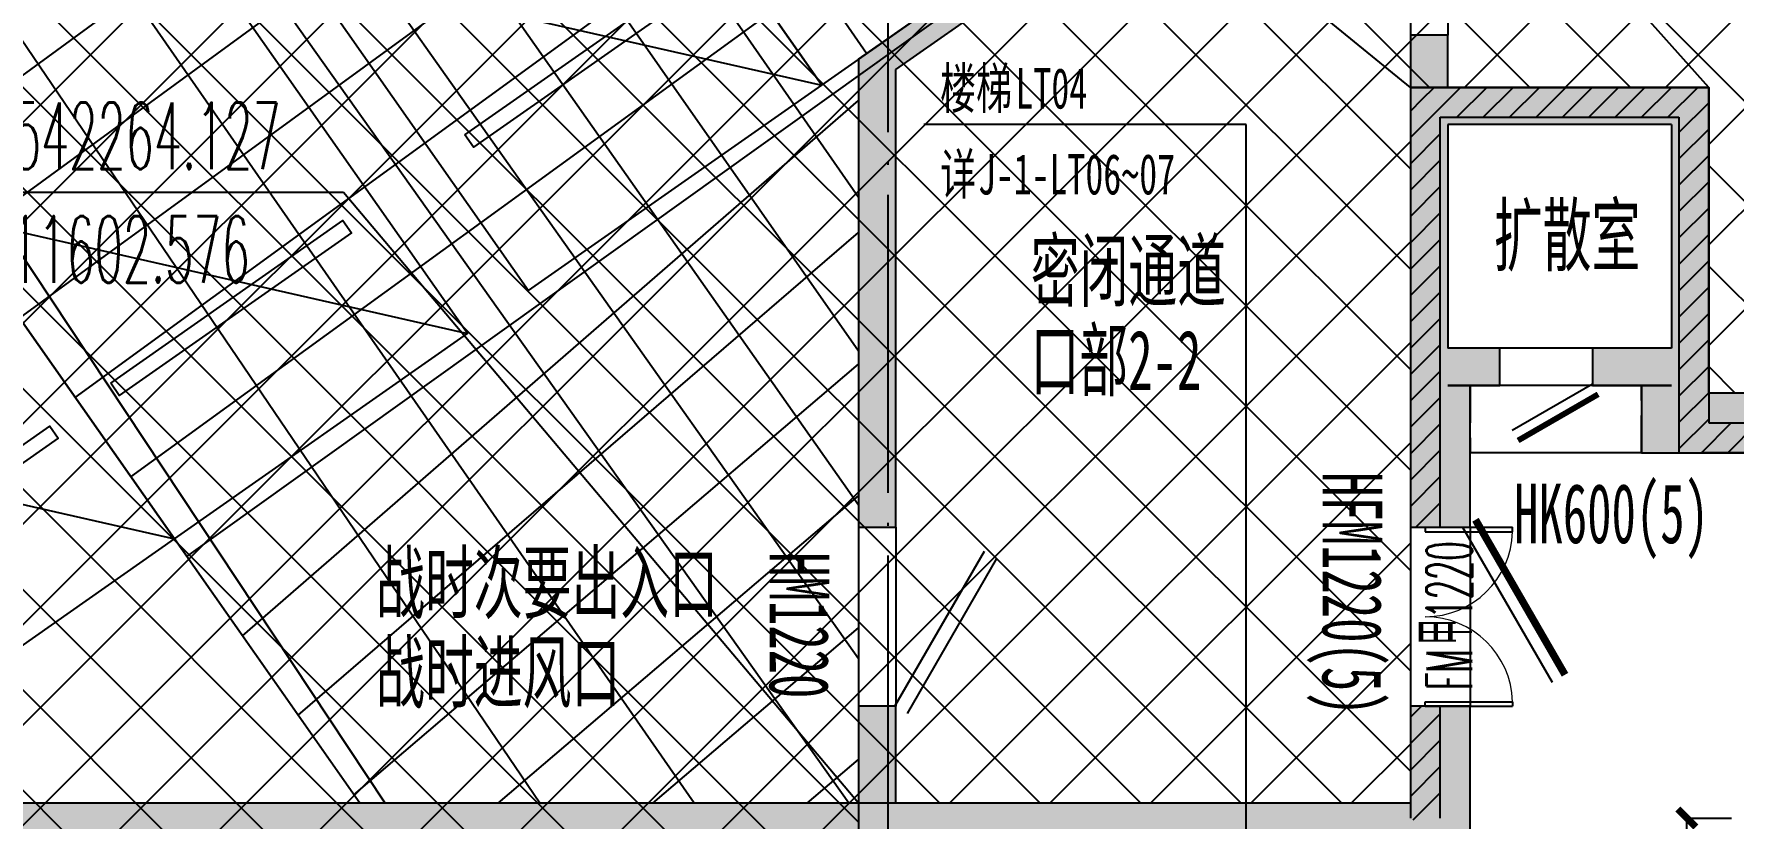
# Model space of a CAD drawing. Header units: millimetres. Extents: x 12325263 to 13848842, y -1463133 to 573208.
# Drawn here: x 12559070 to 12570460, y -1060187 to -1054929 of the extents above; entities that cross this region are included whole.
import ezdxf
from ezdxf.xclip import XClip

# ---------------------------------------------------------------- set-up
doc = ezdxf.new("R2010")
doc.units = ezdxf.units.MM
doc.header["$LTSCALE"] = 1000
doc.header["$XCLIPFRAME"] = 0
doc.linetypes.add('DASH', pattern=[0.35, 0.25, -0.1])
doc.linetypes.add('DOTE', pattern=[2.4200000000000004, 2, -0.2, 0.02, -0.2])
for name, color, linetype in [('-2F平面$0$WALL-SHATCH', 8, 'Continuous'), ('-3F平面$0$PARTS-CAR商业', 160, 'Continuous'), ('A-ANNO-DIMS', 83, 'Continuous'), ('A-ANNO-IDEN', 2, 'Continuous'), ('A-ANNO-TEXT', 7, 'Continuous'), ('A-AXIS', 16, 'DOTE'), ('A-WALL-PATT', 8, 'Continuous'), ('A_WALL(防火墙)', 151, 'Continuous'), ('DIM_COOR', 7, 'Continuous'), ('DOOR_FIRE', 1, 'Continuous'), ('DOOR_FIRE_TEXT', 7, 'Continuous'), ('JZ-降板', 1, 'Continuous'), ('PUB_HATCH', 8, 'Continuous'), ('PUB_TEXT', 7, 'Continuous'), ('WALL', 5, 'Continuous'), ('人防墙', 6, 'Continuous'), ('人防门', 60, 'Continuous'), ('人防门编号', 73, 'Continuous')]:
    doc.layers.add(name, color=color, linetype=linetype)
doc.layers.add('人防口部编号', color=2, linetype='Continuous', lineweight=15)
doc.layers.add('人防文字', color=3, linetype='Continuous', lineweight=15)
doc.styles.add('_TCH_DIM', font='SIMPLEX.shx', dxfattribs={"width": 0.7, "bigfont": 'GBCBIG.shx'})
doc.styles.add('_TCH_DIM_T3', font='SIMPLEX.shx', dxfattribs={"width": 0.7058823529411765, "bigfont": 'GBCBIG.shx'})
doc.styles.add('_TCH_WINDOW', font='SIMPLEX', dxfattribs={"width": 0.7, "height": 3.5, "bigfont": 'GBCBIG'})
doc.styles.add('宋体', font='', dxfattribs={"width": 0.65})
doc.styles.add('标注宋体', font='', dxfattribs={"width": 0.6})
doc.styles.get('宋体').set_extended_font_data('SimSun')
doc.styles.get('标注宋体').set_extended_font_data('NSimSun')
doc.dimstyles.new('_TCH_ARCH&&120', dxfattribs={"dimtxt": 306, "dimasz": 120, "dimexe": 300, "dimexo": 360, "dimgap": 147, "dimtad": 1, "dimdec": 0, "dimzin": 0, "dimdsep": 46, "dimtxsty": '_TCH_DIM_T3', "dimblk": 'ARCHTICK', "dimcen": 0.09, "dimclrt": 7, "dimazin": 2, "dimtfac": 1, "dimtdec": 0, "dimtix": 1, "dimtmove": 2, "dimatfit": 3, "dimfxl": 1, "dimfxlon": 1, "dimtolj": 1, "dimtzin": 0, "dimarcsym": 0})
pattern_1 = [(45, (0, 89.755675), (-88.38838300365748, 88.3883830036575), [])]

# ---------------------------------------------------------------- blocks, each defined once
blk = doc.blocks.new('asdgafgfasdfagfagasdgagadfgsdhgd$DorLib2D$00000192')
at = {"color": 0}
blk.add_line((-0.4999999999906706, 0.1249999999948415), (0.3660254037936426, 0.6249999999947988), dxfattribs=at)
at = {"color": 0, "const_width": 0.04166666666666666}
blk.add_lwpolyline([(-0.5416666666573526, 0.1971687836435301), (0.3243587371270884, 0.6971687836435052)], dxfattribs=at)
blk = doc.blocks.new('asdgafgfasdfagfagasdgagadfgsdhgd$DorLib2D$00000179')
at = {"color": 0}
for p, q in [((-0.5400000000052216, 0.1692820322933919), (0.3260254037790133, 0.6692820322934807)), ((-0.5000000000052296, 0.09999999999061515), (0.3660254037791049, 0.5999999999906507))]:
    blk.add_line(p, q, dxfattribs=at)
blk = doc.blocks.new('asdgafgfasdfagfagasdgagadfgsdhgd$DorLib2D$00000190')
at = {"color": 0}
blk.add_line((-0.4999999999855085, 0.1874999999921094), (0.3660254037712853, 0.6874999999763354), dxfattribs=at)
at = {"color": 0, "const_width": 0.0625}
blk.add_lwpolyline([(-0.5624999999855405, 0.2957531754651228), (0.3035254037715234, 0.7957531754494589)], dxfattribs=at)
blk = doc.blocks.new('asdgafgf20230228-rf2')
at = {"layer": 'PUB_HATCH'}
for points in [[(-7000.087208578801, 63888.12850076702), (-6750.087866421852, 63819.17016487329), (-3299.994640743518, 66238.65496611927), (-3178.893136771036, 66405.00718989626), (-3186.691801396646, 66562.39021640643)], [(-3050.018858856956, 63700.03835249479), (-3050.01551989525, 64050.03835205335), (-3300.015519883864, 64050.04073702601), (-3300.01933584011, 63650.04073742862), (-3133.353146176471, 63600.03914747744)], [(-7000.087208578801, 63888.12850076702), (-7000.117145394242, 60750.05890927216), (-6750.117145405608, 60750.0565243015), (-6750.087866421852, 63819.17016487329)], [(-1550.021243876967, 63450.02404266703), (-1300.018858907468, 63700.02165768245), (-3050.018858856956, 63700.03835249479), (-3133.353146176472, 63600.03914747653), (-3050.021243832348, 63450.03835250617)], [(-1300.018858907468, 63700.02165768245), (-1550.021243876967, 63450.02404266703), (-1550.035553762214, 61950.02404278824), (-1466.70317442107, 61850.02324782164), (-1300.036030769761, 61900.02165787412)], [(-3133.353146176472, 63600.03914747653), (-3300.01933584011, 63650.04073743137), (-3300.036030672703, 61900.04073713218), (-3133.369841010577, 61850.03914717622), (-3050.035553688857, 61950.03835218993), (-3050.021243832348, 63450.03835250617)], [(-3133.369841010577, 61850.03914717447), (-3300.036030672703, 61900.04073713741), (-3300.040323756848, 61450.02863844948), (-3083.37349809911, 61466.69323815579), (-3050.037938785591, 61700.02625347194), (-3050.03793867017, 61700.03835220131)], [(-3050.03793867017, 61700.03835220131), (-2700.037938725621, 61700.03501334092), (-2700.035553825339, 61950.03501332954), (-3050.035553688857, 61950.03835218993), (-3133.369841010577, 61850.03914717447)], [(-1550.035553762214, 61950.02404278824), (-2080.03555385355, 61950.02909877683), (-2080.037938753831, 61700.02909878822), (-1550.037938731235, 61700.02404279962), (-1466.70317442107, 61850.02324782164)], [(-1466.70317442107, 61850.02324782065), (-1550.037938731235, 61700.02404279962), (-1550.037938846655, 61700.01194407004), (-1400.039528786006, 61533.34384646604), (-1300.038415851238, 61650.00955915783), (-1300.036030769761, 61900.02165787708)], [(-2900.042231754891, 61250.02482255223), (-2900.037939026407, 61700.02482253176), (-3050.037938785591, 61700.02625347194), (-3083.37349809911, 61466.69323815789)], [(-1550.037938846655, 61700.01194407004), (-1750.037939078737, 61700.01385199029), (-1750.042231899303, 61250.01385201078), (-1350.042231660123, 61250.01003617027), (-1400.039528804918, 61533.34384646605)], [(1599.957582904629, 61516.64856019977), (1499.958854901176, 61649.98284750601), (-1300.038415851238, 61650.00955915783), (-1400.039528786006, 61533.34384646605), (-1350.04223171686, 61250.01003617027), (1599.955038863521, 61249.98189353573)], [(-3300.040323756848, 61450.02863844321), (-3300.047001734245, 60750.02361066821), (-2900.047001752445, 60750.01979470854), (-2900.042231754891, 61250.02482255223), (-3083.37349809911, 61466.69323815789)], [(-6750.134794968316, 58899.97476917095), (-6750.128593264703, 59550.05652435605), (-7000.128593253338, 59550.0589093267), (-7000.134794956942, 58899.9771541211), (-6883.469082280511, 58799.97604114952)], [(-2900.067513315616, 58599.93804023691), (-2900.058449631462, 59550.01979476315), (-3300.058449613263, 59550.02361072281), (-3300.064651327657, 58899.9418561483)], [(-7183.184424108716, 58699.97890036568), (-7199.849182811847, 58899.97905935298), (-14112.90439836322, 58900.04500839636), (-14018.19731032006, 58600.04410489769), (-7299.852044751482, 58599.98001334489)], [(-6883.469082281507, 58799.97604114952), (-7000.134794956942, 58899.9771541211), (-7199.849182811814, 58899.97905935298), (-7183.184424108727, 58699.97890036568), (-7049.852044762854, 58599.97762839919), (-6900.137656916275, 58599.9762001565)], [(-2900.067513315616, 58599.93804023691), (-3300.064651327657, 58899.9418561483), (-6750.134794968316, 58899.97476917095), (-6883.469082280511, 58799.97604114952), (-6900.137656919266, 58599.9762001565)]]:
    blk.add_hatch(color=256, dxfattribs=at).paths.add_polyline_path(points)
at = {"layer": '人防墙'}
for p, q in [((-7000.087208578801, 63888.12850076702), (-3186.691801396646, 66562.39021640643)), ((-6750.087866421852, 63819.17016487329), (-3299.994640743518, 66238.65496611927)), ((-3300.015519883864, 64050.04073702601), (-3300.01933584011, 63650.04073742862)), ((-3050.01551989525, 64050.03835205335), (-3300.015519883864, 64050.04073702601)), ((-3050.018858856956, 63700.03835249479), (-3050.01551989525, 64050.03835205335)), ((-7000.087208578801, 63888.12850076702), (-7000.117145394242, 60750.05890927216)), ((-6750.117145405608, 60750.0565243015), (-6750.087866421852, 63819.17016487329)), ((-1300.018858907468, 63700.02165768245), (-3050.018858856956, 63700.03835249479)), ((-1300.018858907468, 63700.02165768245), (-1300.036030769761, 61900.02165787412)), ((-3300.01933584011, 63650.04073743137), (-3300.036030672703, 61900.04073713218)), ((-3050.021243832348, 63450.03835250617), (-3050.035553688857, 61950.03835218993)), ((-1550.021243876967, 63450.02404266703), (-3050.021243832348, 63450.03835250617)), ((-1550.021243876967, 63450.02404266703), (-1550.035553762214, 61950.02404278824)), ((-3300.036030672703, 61900.04073713741), (-3300.040323756848, 61450.02863844948)), ((-2700.035553825339, 61950.03501332954), (-3050.035553688857, 61950.03835218993)), ((-2700.037938725621, 61700.03501334092), (-2700.035553825339, 61950.03501332954)), ((-2080.03555385355, 61950.02909877683), (-2080.037938753831, 61700.02909878822)), ((-1550.035553762214, 61950.02404278824), (-2080.03555385355, 61950.02909877683)), ((-1300.036030769761, 61900.02165787708), (-1300.038415851238, 61650.00955915783)), ((-3050.03793867017, 61700.03835220131), (-2700.037938725621, 61700.03501334092)), ((-3050.03793867017, 61700.03835220131), (-3050.037938785591, 61700.02625347194)), ((-2900.037939026407, 61700.02482253176), (-3050.037938785591, 61700.02625347194)), ((-2900.042231754891, 61250.02482255223), (-2900.037939026407, 61700.02482253176)), ((-2080.037938753831, 61700.02909878822), (-1550.037938731235, 61700.02404279962)), ((-1750.037939078737, 61700.01385199029), (-1750.042231899303, 61250.01385201078)), ((-1550.037938846655, 61700.01194407004), (-1750.037939078737, 61700.01385199029)), ((-1550.037938731235, 61700.02404279962), (-1550.037938846655, 61700.01194407004)), ((1499.958854901176, 61649.98284750601), (-1300.038415851238, 61650.00955915783)), ((-3300.040323756848, 61450.02863844321), (-3300.047001734245, 60750.02361066821)), ((-2900.047001752445, 60750.01979470854), (-2900.042231754891, 61250.02482255223)), ((-1750.042231899303, 61250.01385201078), (-1350.042231660123, 61250.01003617027)), ((1599.955038863521, 61249.98189353573), (-1350.04223171686, 61250.01003617027)), ((-7000.117145394242, 60750.05890927216), (-6750.117145405608, 60750.0565243015)), ((-3300.047001734245, 60750.02361066821), (-2900.047001752445, 60750.01979470854)), ((-7000.128593253338, 59550.0589093267), (-7000.134794956942, 58899.9771541211)), ((-6750.128593264703, 59550.05652435605), (-7000.128593253338, 59550.0589093267)), ((-6750.134794968316, 58899.97476917095), (-6750.128593264703, 59550.05652435605)), ((-3300.058449613263, 59550.02361072281), (-3300.064651327657, 58899.9418561483)), ((-2900.058449631462, 59550.01979476315), (-3300.058449613263, 59550.02361072281)), ((-2900.067513315616, 58599.93804023691), (-2900.058449631462, 59550.01979476315)), ((-7199.849182811847, 58899.97905935298), (-14112.90439836322, 58900.04500839636)), ((-7000.134794956942, 58899.9771541211), (-7199.849182811814, 58899.97905935298)), ((-3300.064651327657, 58899.9418561483), (-6750.134794968316, 58899.97476917095))]:
    blk.add_line(p, q, dxfattribs=at)
at = {"layer": '人防门'}
for p, q in [((-3300.005979993251, 65050.0407369805, 5.965593901941473e-07), (-3300.015519883867, 64050.04073702601, 5.965593901941473e-07)), ((-3050.005980004627, 65050.03835200785, 5.965593901941473e-07), (-3050.015519895243, 64050.03835205335, 5.965593901941473e-07)), ((-2080.035553853545, 61950.02909877683, 31.48706236127183), (-2700.035553825333, 61950.03501332954, 31.48706236127183)), ((-1750.037939078733, 61700.0138519903, 31.48706236127183), (-2900.037939026406, 61700.02482253176, 31.48706236127183)), ((-2080.037938753829, 61700.02909878821, 31.48706236127183), (-2700.037938725618, 61700.03501334092, 31.48706236127183)), ((-1750.042231899301, 61250.01385201078, 31.48706236127183), (-2900.042231846974, 61250.02482255223, 31.48706236127183)), ((-7000.117145394231, 60750.05890927213, 0.002459094256381488), (-7000.128593253327, 59550.05890932673, 0.002459094256381488)), ((-6750.117145405607, 60750.05652430148, 0.002459094256381488), (-6750.128593264703, 59550.05652435608, 0.002459094256381488)), ((-3300.047001734239, 60750.02361066821, 5.95559210404981e-07), (-3300.058449613256, 59550.02361072281, 5.95559210404981e-07)), ((-2900.04700175244, 60750.01979470854, 5.95559210404981e-07), (-2900.058449631458, 59550.01979476314, 5.95559210404981e-07))]:
    blk.add_line(p, q, dxfattribs=at)
at = {"layer": '人防门', "linetype": 'DASH'}
for p, q in [((-2900.037939026407, 61700.02482253176), (-2900.042231846973, 61250.02482255223)), ((-1750.042231899301, 61250.01385201078), (-1750.037939078734, 61700.0138519903))]:
    blk.add_line(p, q, dxfattribs=at)
at = {"layer": '人防门'}
for name, p, xscale, yscale, zscale, rotation in [('asdgafgfasdfagfagasdgagadfgsdhgd$DorLib2D$00000190', (-2390.036746289581, 61825.03205605887), 620, 620, 250, 179.9994534211172), ('asdgafgfasdfagfagasdgagadfgsdhgd$DorLib2D$00000192', (-3100.052725682848, 60150.02170271568), 1200, 1200, 400, 269.99945340404), ('asdgafgfasdfagfagasdgagadfgsdhgd$DorLib2D$00000179', (-6875.122869329467, 60150.0577168141), -1200, 1200, 250, 269.9994534049911)]:
    blk.add_blockref(name, p, dxfattribs=dict(at, xscale=xscale, yscale=yscale, zscale=zscale, rotation=rotation))
at = {"layer": '人防口部编号', "style": '标注宋体', "width": 0.6}
blk.add_text('口部2-2', height=400.0000000000007, rotation=359.999920105463, dxfattribs=at).set_placement((-5846.430823786184, 61671.10039320728, 2.982798457690922e-07))
at = {"layer": '人防文字', "style": '标注宋体', "width": 0.6}
for s, p in [('扩散室', (-2740.247220149264, 62510.02754031331, 2.982798457690922e-07)), ('密闭通道', (-5845.09666020982, 62271.10039127897, 2.982798457690922e-07)), ('战时次要出入口', (-10232.98355229013, 60179.14395196969, 2.982798457690922e-07)), ('战时进风口', (-10232.98438289575, 59579.14395160414, 2.982798457690922e-07))]:
    blk.add_text(s, height=400, rotation=359.999920105463, dxfattribs=at).set_placement(p)
at = {"layer": '人防门编号', "style": '标注宋体', "width": 0.6}
for s, rotation, p in [('HFM1220(5)', 269.9999997865566, (-3888.79486518167, 61119.97717072605, 2.982798457690922e-07)), ('HK600(5)', 359.999999813237, (-2604.770598920062, 60643.13067046832, 2.982798457690922e-07)), ('HM1220', 269.9999997865566, (-7595.261561604217, 60582.13029864454, 2.982798457690922e-07))]:
    blk.add_text(s, height=399.9999999999999, rotation=rotation, dxfattribs=at).set_placement(p)
blk = doc.blocks.new('adgshg13--2F平面$0$A$C7F010FC0')
at = {"layer": '-2F平面$0$WALL-SHATCH'}
h = blk.add_hatch(color=256, dxfattribs=at)
h.dxf.hatch_style = 1
h.paths.add_polyline_path([(-60384.17120504379, -16880.89509773254), (-763.1647881269455, 197.4793643951416), (12587.61850607395, -13153.30393266678), (12587.61850607395, -157996.0197629929), (-162964.8506313562, -188820.4315237999), (-171262.3814957142, -180522.900662899), (-171262.3814957142, -31310.89849328995), (-150707.1909123659, -10755.70791006088), (-131860.0775495768, -7980.895098209381), (-99162.38149428368, -7980.895098209381), (-99162.38149428368, -4980.895097732544), (-76620.42811572552, -4980.895097732544), (-70107.65229141712, -16880.89509773254)], flags=16)
h.paths.add_polyline_path([(-60091.22944009304, -16380.89510011673), (-646.8769880533218, 646.876989364624), (12987.61850607395, -12987.61850786209), (12987.61850607395, -158331.9049158096), (-163100.5840539932, -189250.3835258484), (-171662.3814958334, -180688.5860877037), (-171662.3814958334, -31145.21306848526), (-150777.8961598873, -10260.7277340889), (-131896.6870943308, -7480.895098209381), (-99562.38149428368, -7480.895098209381), (-99562.38149428368, -4580.895097732544), (-76365.55243730545, -4580.895097732544), (-69907.50581622124, -16380.89510774612)])
blk = doc.blocks.new('adgshg2qbj-syc-bj-13-CAR-14')
blk.add_lwpolyline([(-1.430511474609375e-06, -200), (2399.999998569489, -199.9999995231628), (2399.999999046326, -5499.999999761581), (4.76837158203125e-07, -5500.000000476837)], close=True)
blk.add_lwpolyline([(2399.999999046326, -5499.999999761581), (-4.76837158203125e-07, -2850), (2399.999998569489, -199.9999995231628)])
at = {"extrusion": (-0.0004477907749365557, -3.397076456940207e-15, 0.999999899741706), "elevation": -1.074697859522734}
blk.add_lwpolyline([(250.0089585465865, -1300.001920223237), (2150.003242467392, -1299.998074054718), (2150.003041242132, -1199.998075008393), (250.0087563676516, -1200.001920223237)], close=True, dxfattribs=at)
blk = doc.blocks.new('A$C2A3E77E8')
at = {"layer": 'JZ-降板'}
h = blk.add_hatch(dxfattribs=at)
h.set_pattern_fill('ANSI37', color=250, scale=200.0000000000004, angle=-2.385416011097638e-14)
h.set_pattern_definition([(45, (-711597771.7635726, -2542144370.748991), (-449.0128060534587, 449.0128060534586), []), (135, (-711597771.7635726, -2542144370.748991), (-449.0128060534586, -449.0128060534587), [])])
h.paths.add_polyline_path([(507346.1090508588, 125011.6274671485), (494360.5112253148, 137997.2252650212), (505796.7316987477, 149433.4456205303), (506302.8855625391, 149460.0854115419), (509810.7944653947, 145952.1765088995), (517755.3397717196, 138007.6387205089), (517304.8273955584, 137928.5400452614), (517289.593807444, 138015.3040771422), (509775.4871201236, 130502.6168804124), (510638.0868291575, 125589.6162085491)])
blk.add_lwpolyline([(507346.1090508588, 125011.6274671485), (494360.5112253148, 137997.2252650212), (505796.7316987477, 149433.4456205303), (506302.8855625391, 149460.0854115419), (509810.7944653947, 145952.1765088995), (517755.3397717196, 138007.6387205089), (517755.3397717196, 138007.6387205089), (517304.8273955584, 137928.5400452614), (517289.593807444, 138015.3040771422), (509775.4871201236, 130502.6168804124), (509775.4871201236, 130502.6168804124), (510638.0868291575, 125589.6162085491)], close=True, dxfattribs=at)
at = {"layer": 'WALL'}
blk.add_line((507346.1090508588, 125011.6274671485), (505816.013119936, 126541.7233977318), dxfattribs=at)
at = {"layer": '-3F平面$0$PARTS-CAR商业', "xscale": -1.000000000000001, "rotation": 225.0000000088703}
for p in [(509705.1004059315, 130147.9679908755), (508008.0441311635, 128450.9117169322), (505957.434465291, 126400.3020534457), (504260.3781911135, 124703.2457790363)]:
    blk.add_blockref('adgshg2qbj-syc-bj-13-CAR-14', p, dxfattribs=at)
at = {"layer": 'WALL', "color": 1}
blk.add_blockref('adgshg13--2F平面$0$A$C7F010FC0', (561507.9086489398, 205483.1249103504), dxfattribs=at)
blk = doc.blocks.new('asdfaadfg')
at = {"layer": 'DIM_COOR', "color": 3}
for p, q in [((1006243.800953414, 231346.3309720689), (1001794.591009524, 236338.559993071)), ((1004243.76785575, 231346.3506925795), (1000138.123251548, 234704.4639827437)), ((997093.1105879117, 230640.274272826), (994251.8105879116, 230640.274272826)), ((1000543.696457941, 226546.2995892991), (997093.1105879117, 230640.274272826))]:
    blk.add_line(p, q, dxfattribs=at)
at = {"layer": 'PUB_TEXT', "style": '_TCH_DIM', "width": 0.4941176470588236}
for s, p in [('X=2542264.127', (994251.8105879116, 230797.774272826)), ('Y=711602.576', (994251.8105879116, 230036.524272826))]:
    blk.add_text(s, height=446.25, dxfattribs=at).set_placement(p)
blk = doc.blocks.new('qlzw')
at = {"layer": 'A-AXIS'}
blk.add_line((12431366.81071017, 979489.7590900625), (12431366.81071017, 1082089.759090747), dxfattribs=at)
blk = doc.blocks.new('_ArchTick')
at = {"color": 0, "linetype": 'ByBlock', "const_width": 0.4}
blk.add_lwpolyline([(-0.5, -0.5), (0.5, 0.5)], dxfattribs=at)
blk = doc.blocks.new('*D3811')
at = {"layer": 'A-ANNO-DIMS', "color": 0, "lineweight": -2, "transparency": 16777216}
for p, q in [((12570149, -1060186.782745028), (12570450, -1060186.782745028)), ((12570150, -1061886.670097532), (12570150, -1060186.782745028)), ((12570149, -1061886.670097532), (12570450, -1061886.670097532))]:
    blk.add_line(p, q, dxfattribs=at)
at = {"layer": 'Defpoints', "color": 0, "transparency": 16777216}
for p in [(12569046.81071044, -1060186.782745028), (12570150, -1060186.782745028), (12569046.81071044, -1061886.670097532)]:
    blk.add_point(p, dxfattribs=at)
at = {"layer": 'A-ANNO-DIMS', "color": 0, "lineweight": -2, "transparency": 16777216, "xscale": 120, "yscale": 120, "zscale": 120}
for p, rotation in [((12570150, -1060186.782745028), 90), ((12570150, -1061886.670097532), 270)]:
    blk.add_blockref('_ArchTick', p, dxfattribs=dict(at, rotation=rotation))
at = {"layer": 'A-ANNO-DIMS', "color": 7, "transparency": 16777216, "insert": (12569850, -1061036.726421278), "char_height": 306, "attachment_point": 5, "rotation": 90, "style": '_TCH_DIM_T3'}
blk.add_mtext('\\A1;1700', dxfattribs=at)
blk = doc.blocks.new('$DorLib2D$00000002')
for p, q in [((-0.5, -5.684341886080802e-17), (-0.5000000000000007, 0.4875)), ((-0.4750000000000007, 0.4875), (-0.5000000000000007, 0.4875)), ((-0.475, -2.842170943040401e-17), (-0.4750000000000007, 0.4875)), ((0.475, -2.842170943040401e-17), (0.4750000000000007, 0.4875)), ((0.4750000000000007, 0.4875), (0.5000000000000007, 0.4875)), ((0.5, -5.684341886080802e-17), (0.5000000000000007, 0.4875)), ((-0.5, -5.684341886080802e-17), (-0.475, -2.842170943040401e-17)), ((0.5, -5.684341886080802e-17), (0.475, -2.842170943040401e-17))]:
    blk.add_line(p, q)
at = {"lineweight": 13}
for centre, start, end in [((-0.4875, -4.263256414560601e-17), 0, 88.53071641864632), ((0.4875, -4.263256414560601e-17), 91.4692835813537, 180)]:
    blk.add_arc(centre, 0.4875, start, end, dxfattribs=at)

msp = doc.modelspace()

# ---------------------------------------------------------------- hatches: boundary and pattern name
at = {"layer": 'A-WALL-PATT'}
h = msp.add_hatch(dxfattribs=at)
h.set_pattern_fill('ANSI37', color=252, scale=300)
h.set_pattern_definition([(45, (0, 0), (-336.7596045400932, 336.7596045400933), []), (135, (0, 0), (-336.7596045400933, -336.7596045400932), [])])
h.paths.add_polyline_path([(12564696.84673016, -1148386.760650529), (12504241.55586866, -1148386.968996782), (12504241.55586866, -1033957.969702356), (12634041.27854793, -1033957.969702356), (12627844.53130445, -1069250.279870427), (12616665.54488251, -1067287.434339341), (12616902.49451036, -1065937.936057199), (12610631.10040273, -1064836.7827446), (12604673.64264127, -1064836.7827446), (12597896.80488523, -1064836.782266856), (12597896.80488426, -1060786.778310653), (12593492.0969061, -1060786.779739949), (12590496.81316485, -1060786.7791325), (12590496.75995657, -1069586.902750316), (12575796.82544017, -1069586.902779896), (12575796.82728799, -1059986.782731453), (12574896.79212976, -1059986.784659035), (12574896.7927323, -1057336.806514318), (12570296.8081023, -1057336.78805977), (12570296.8276589, -1055286.778438327), (12568296.7954613, -1055286.759358187), (12568296.79450705, -1060086.825720973), (12564596.6223795, -1060086.830699342), (12564596.63502669, -1069486.848643745), (12564696.8625489, -1069486.849599886), (12564696.82107959, -1097986.785750772), (12567296.82108216, -1097986.785750587), (12567296.82107539, -1105536.785749925), (12565696.82107592, -1105536.785749926), (12565696.82107532, -1113036.785662542), (12564696.81070992, -1113036.785575442)])
h = msp.add_hatch(dxfattribs=at)
h.set_pattern_fill('普通砖', color=256, scale=50, style=0)
h.set_pattern_definition(pattern_1)
h.paths.add_polyline_path([(12568296.8107102, -1055286.785748698), (12568296.8107099, -1058236.778039551), (12568496.81070985, -1058236.778039551), (12568496.81071004, -1055486.785748698)])
h = msp.add_hatch(dxfattribs=at)
h.set_pattern_fill('普通砖', color=256, scale=50, style=0)
h.set_pattern_definition(pattern_1)
h.paths.add_polyline_path([(12568296.8107102, -1055286.785748698), (12568496.81071004, -1055486.785748698), (12570096.81071102, -1055486.785748698), (12570296.81071066, -1055286.785748698)])
h = msp.add_hatch(dxfattribs=at)
h.set_pattern_fill('普通砖', color=256, scale=50, style=0)
h.set_pattern_definition(pattern_1)
h.paths.add_polyline_path([(12570296.81071066, -1055286.785748698), (12570096.81071102, -1055486.785748698), (12570096.81071102, -1057736.782744792), (12570296.81071066, -1057536.782744792)])
h = msp.add_hatch(dxfattribs=at)
h.set_pattern_fill('普通砖', color=256, scale=50, style=0)
h.set_pattern_definition(pattern_1)
h.paths.add_polyline_path([(12570296.81071066, -1057536.782744792), (12570096.81071102, -1057736.782744792), (12571596.81071039, -1057736.782744792), (12571696.81071024, -1057670.116078636), (12571696.81071026, -1057536.782745429)])
h = msp.add_hatch(dxfattribs=at)
h.set_pattern_fill('普通砖', color=256, scale=50, style=0)
h.set_pattern_definition(pattern_1)
h.paths.add_polyline_path([(12568496.81071004, -1060186.782745028), (12568496.81070985, -1059436.778041992), (12568296.8107099, -1059436.778041992), (12568296.8107102, -1060186.782745482), (12568396.81071016, -1060253.44941198)])

# ---------------------------------------------------------------- linework, layer by layer
at = {"layer": 'A-ANNO-IDEN'}
for p, q in [((12567196.38575656, -1055536.761742105), (12565036.38575656, -1055536.761742105)), ((12567196.38575657, -1060786.898399941), (12567196.38575656, -1055536.761742105))]:
    msp.add_line(p, q, dxfattribs=at)
at = {"layer": 'A-WALL-PATT', "color": 252}
msp.add_lwpolyline([(12504241.55586866, -1033957.969702356), (12634041.27854793, -1033957.969702356), (12627844.53130445, -1069250.279870427), (12616665.54488251, -1067287.434339341), (12616902.49451036, -1065937.936057199), (12610631.10040273, -1064836.7827446), (12604673.64264127, -1064836.7827446), (12597896.80488523, -1064836.782266856), (12597896.80488426, -1060786.778310653), (12593492.0969061, -1060786.779739949), (12590496.81316485, -1060786.7791325), (12590496.75995657, -1069586.902750316), (12575796.82544017, -1069586.902779896), (12575796.82728799, -1059986.782731453), (12574896.79212976, -1059986.784659035), (12574896.7927323, -1057336.806514318), (12570296.8081023, -1057336.78805977), (12570296.8276589, -1055286.778438327), (12568296.7954613, -1055286.759358187), (12568296.79450705, -1060086.825720973), (12564596.6223795, -1060086.830699342), (12564596.63502669, -1069486.848643745), (12564696.8625489, -1069486.849599886), (12564696.82107959, -1097986.785750772)], dxfattribs=at)
at = {"layer": 'A_WALL(防火墙)'}
for p, q in [((12568296.8107102, -1055286.785748698), (12568296.8107099, -1058236.778039551)), ((12568296.8107102, -1055286.785748698), (12570296.81071066, -1055286.785748698)), ((12570296.81071066, -1055286.785748698), (12570296.81071066, -1057536.782744792)), ((12568496.81070985, -1058236.778039551), (12568496.81071004, -1055486.785748698)), ((12568496.81071004, -1055486.785748698), (12570096.81071102, -1055486.785748698)), ((12570096.81071102, -1055486.785748698), (12570096.81071102, -1057736.782744792)), ((12570296.81071066, -1057536.782744792), (12571696.81071026, -1057536.782745429)), ((12570096.81071102, -1057736.782744792), (12571596.81071039, -1057736.782744792)), ((12568296.8107099, -1058236.778039551), (12568496.81070985, -1058236.778039551)), ((12568496.81070985, -1059436.778041992), (12568296.8107099, -1059436.778041992)), ((12568296.8107099, -1059436.778041992), (12568296.8107102, -1060186.782745482)), ((12568496.81071004, -1060186.782745028), (12568496.81070985, -1059436.778041992))]:
    msp.add_line(p, q, dxfattribs=at)

# ---------------------------------------------------------------- block references
ref = msp.add_blockref('A$C2A3E77E8', (12039933.30876733, -1095474.795956885), dxfattribs=dict(rotation=350.0412492537527))
XClip(ref).set_block_clipping_path([(574517.632849127, 127502.23674306343), (563167.6328490991, 127502.22288467549), (563167.6311767455, 128872.36548285093), (556800.2987149898, 128872.35771109001), (544257.8770271596, 126670.09965810878), (543557.4714692105, 130659.08047959034), (536268.9804626536, 129379.33173123898), (537790.8662453052, 120711.80386261316), (523312.3703787625, 118169.60067071859), (521652.13574292883, 127625.07135696709), (520765.66181714274, 127469.4202569119), (520307.37785156816, 130079.46789511177), (515776.70023758896, 129283.96870927291), (515422.1926091146, 131303.0932199814), (513452.29580140486, 130957.20977362967), (514282.4182554409, 126229.48786514811), (510637.99198265746, 125589.57711327495), (512263.53463128395, 116331.17830774235), (512362.3527807724, 116348.529120174), (517291.10722481646, 88278.01458144141), (519851.8954271879, 88727.62346412987), (522454.62488821335, 73904.41483621066), (519893.7906026859, 73454.76868356578), (526007.3042119928, 38637.45273981895), (480033.70290305093, 30565.02585530118), (466439.1866319198, 28317.0522398334), (446673.6220214516, 140886.98885564134), (578014.3726615645, 163948.422490485), (584117.7942495663, 129187.8787387202)])
msp.add_blockref('asdfaadfg', (11564053.05652186, -1286633.124346181))
msp.add_blockref('qlzw', (133430.0103675351, -2131876.544840029), dxfattribs=at)
at = {"layer": 'DOOR_FIRE', "xscale": 1200, "yscale": 1200, "zscale": 200, "rotation": 270}
msp.add_blockref('$DorLib2D$00000002', (12568396.81071026, -1058836.778040903), dxfattribs=at)
at = {"layer": '人防墙'}
ref = msp.add_blockref('asdgafgf20230228-rf2', (12571596.84652082, -1118986.684928056), dxfattribs=at)
XClip(ref).set_block_clipping_path([(-67355.29065233096, -38121.284774299944), (65994.70934768021, 85028.71522570006)])

# ---------------------------------------------------------------- texts
at = {"layer": 'A-ANNO-TEXT', "style": '宋体', "width": 0.65}
for s, p in [('楼梯', (12565144.38575656, -1055428.761742105)), ('LT04', (12565649.9047439, -1055428.761742105)), ('详', (12565144.38575656, -1056004.761742105)), ('J-1-LT06~07', (12565397.14525023, -1056004.761742105))]:
    msp.add_text(s, height=271.8987341772152, dxfattribs=at).set_placement(p)
at = {"layer": 'DOOR_FIRE_TEXT', "style": '_TCH_WINDOW'}
for s, height, width, p in [('1220', 306, 0.4941176470588236, (12568710, -1058849.109955796)), ('甲', 347.2340425531914, 0.7, (12568710, -1059026.046126008)), ('FM', 306, 0.4941176470588236, (12568710, -1059328.446126008))]:
    msp.add_text(s, height=height, rotation=90, dxfattribs=dict(at, width=width)).set_placement(p)

# ---------------------------------------------------------------- dimensions: what is measured, and where the dimension line sits
at = {"layer": 'A-ANNO-DIMS'}
dim = msp.add_aligned_dim(p1=(12569046.81071044, -1061886.670097532), p2=(12569046.81071044, -1060186.782745028), distance=-1103.1892895605415, dimstyle='_TCH_ARCH&&120', dxfattribs=at)
dim.commit()
dim.dimension.update_dxf_attribs({"geometry": '*D3811', "text_midpoint": (12569850, -1061036.726421278)})

doc.saveas('drawing.dxf')
